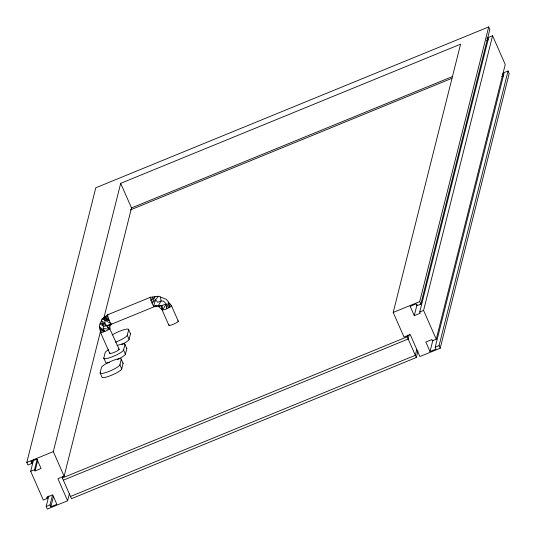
<?xml version="1.0" encoding="UTF-8"?>
<svg xmlns="http://www.w3.org/2000/svg" width="536" height="536" viewBox="0 0 536 536"><rect width="100%" height="100%" fill="white"/><g stroke="black" fill="none" stroke-linecap="round" stroke-linejoin="round"><path stroke-width="0.8" d="M107.977 314.867A5.179 0.71 67.7 0 0 107.957 316.99L109.324 320.629A5.179 0.71 67.7 0 0 111.662 324.139L109.907 325.881L109.947 328.34L109.163 329.178L104.828 323.201L100.071 323.804L103.495 326.464L106.677 325.761L111.662 324.139L154.388 306.646L154.395 306.19M106.135 316.367L104.647 317.031L108.801 319.382L103.334 318.029L105.13 320.226L104.828 323.201L101.378 320.622L103.495 326.464L103.2 328.461L104.909 331.436A5.179 0.945 -23.7 0 0 109.163 329.178L103.2 328.461M100.132 372.888L101.471 367.361A10.794 1.97 -23.7 0 1 111.944 360.916A10.794 1.97 -23.7 0 1 121.257 359.247L123.079 363.381L121.732 368.915A10.794 1.97 -23.7 0 1 111.26 375.354A10.794 1.97 -23.7 0 1 101.947 377.029L100.132 372.888A10.794 1.97 -23.7 0 0 109.445 371.22A10.794 1.97 -23.7 0 0 119.917 364.782L121.257 359.247M32.395 461.014L31.785 463.439L27.926 465.02L26.8 462.454L95.79 187.788L488.698 26.927L489.824 29.493L420.834 304.16L416.975 305.741L416.157 303.879L410.167 306.331L414.274 315.671L420.258 313.218L419.722 312.006L488.477 38.27L486.929 38.907M47.61 496.859L47.202 498.48L43.336 500.061L30.686 471.285L33.534 459.942M31.785 463.439L30.967 461.576L36.95 459.124L41.064 468.464L35.081 470.916L34.552 469.704L37.192 459.171M35.081 470.916L37.728 460.384M48.816 495.974L46.176 506.507L47.302 509.073L67.61 500.758L57.928 478.742L64.126 476.209L53.305 451.607L120.687 183.339L460.585 44.18L393.203 312.448L404.023 337.05L410.214 334.511L419.896 356.527L440.21 348.212L509.2 73.546L508.074 70.98L503.425 72.883M47.202 498.48L46.679 497.287L52.689 494.829L56.87 504.329L50.853 506.795L50.036 504.925L52.474 495.21M50.853 506.795L53.499 496.262M417.939 351.02L416.311 357.505L71.476 498.688L62.357 477.965L62.766 476.343M64.126 476.209L100.567 331.134M103.823 318.163L131.508 207.941L120.687 183.339M67.61 500.758L69.446 493.468M109.351 362.51A10.794 1.97 -23.7 0 1 105.626 362.276L103.79 358.108L105.183 352.554A10.794 1.97 -23.7 0 1 108.5 349.68M117.498 359.488A10.794 1.97 -23.7 0 0 125.411 354.175L123.575 350.008L124.968 344.454A10.794 1.97 -23.7 0 0 116.962 345.606M121.826 344.427A10.794 1.97 -23.7 0 0 129.109 339.409L127.273 335.241L128.667 329.687A10.794 1.97 -23.7 0 0 123.113 329.975A10.794 1.97 -23.7 0 0 112.198 334.906M125.411 354.175L126.798 348.628A10.794 1.97 -23.7 0 0 126.617 348.145M129.109 339.409L130.496 333.854A10.794 1.97 -23.7 0 0 130.315 333.372M416.311 357.505L407.199 336.789L407.608 335.161M409.397 334.136L408.177 339.007L63.335 480.189M414.274 315.671L417.122 304.321M420.834 304.16L419.708 301.601L488.698 26.927M502.426 74.122L503.981 73.492L435.219 347.228L436.043 349.097L430.026 351.556L425.845 342.055L431.855 339.59L432.385 340.782L436.244 339.201L423.587 310.424L492.577 35.758L487.157 37.976M416.76 349.606L415.333 355.288L70.497 496.47M430.026 351.556L432.874 340.213M436.244 339.201L505.234 64.534L492.577 35.758M440.21 348.212L439.078 345.646L508.074 70.98M170.006 303.945L168.88 307.771L166.468 308.897A5.179 0.945 -23.7 0 1 162.502 310.009L162.013 309.694L161.785 305.466L166.234 304.12L166.468 308.897L168.512 302.076L168.88 307.771A5.179 0.945 -23.7 0 0 171.011 305.493M178.294 321.238L171.507 305.808L166.321 299.343L158.556 296.24L150.288 297.326L107.562 314.813L102.028 319.027L99.421 325.399L100.446 332.233L109.679 353.204M152.673 297.011L151.065 300.649L152.05 303.135A5.179 0.71 67.7 0 0 154.388 306.646L158.824 306.639L161.785 305.466L162.502 310.009L166.234 304.12L163.587 301.098L161.061 301.011L157.745 302.311L155.541 299.845L158.556 296.24M150.703 297.373A5.179 0.71 67.7 0 0 151.065 300.649L155.058 296.696L152.05 303.135L155.541 299.845L153.584 306.096L158.442 305.466L161.061 301.011L160.492 297.018M168.8 325.124L162.013 309.694L162.247 309.332M108.915 324.762L110.858 323.583L105.13 320.226L102.028 319.027M154.388 306.646L156.197 305.634M486.688 40.434L488.236 39.798M131.508 207.941L452.82 76.393M130.382 209.931L451.975 78.269M501.703 76.628L503.25 75.991M26.8 462.454L53.305 451.607M393.203 312.448L419.708 301.601M30.686 471.285L34.552 469.704M419.722 312.006L423.587 310.424M62.357 477.965L407.199 336.789M46.176 506.507L50.036 504.925M435.219 347.228L439.078 345.646M101.639 332.474L104.909 331.436L99.669 327.014L103.689 331.898L99.91 328.628L101.639 332.474A5.179 0.945 -23.7 0 1 100.446 332.233M104.647 317.031L107.957 316.99M158.442 305.466L161.785 305.466M109.907 325.881L106.677 325.761L102.229 323.771M105.13 320.226L109.324 320.629L103.334 318.029M109.451 328.032L119.173 349.318M107.743 327.63L109.947 328.34M158.824 306.639L162.013 309.694M128.667 329.687L130.496 333.854M124.968 344.454L126.798 348.628M119.917 364.782L121.732 368.915M123.575 350.008A10.794 1.97 -23.7 0 1 113.083 356.453A10.794 1.97 -23.7 0 1 103.79 358.108M127.273 335.241A10.794 1.97 -23.7 0 1 115.495 342.189M177.798 320.923A5.179 0.945 -23.7 0 1 173.878 324.066A5.179 0.945 -23.7 0 1 169.034 324.762M118.677 349.003A5.179 0.945 -23.7 0 1 114.758 352.145A5.179 0.945 -23.7 0 1 109.914 352.842M122.891 362.906A10.794 1.97 -23.7 0 1 123.079 363.381"/></g></svg>
